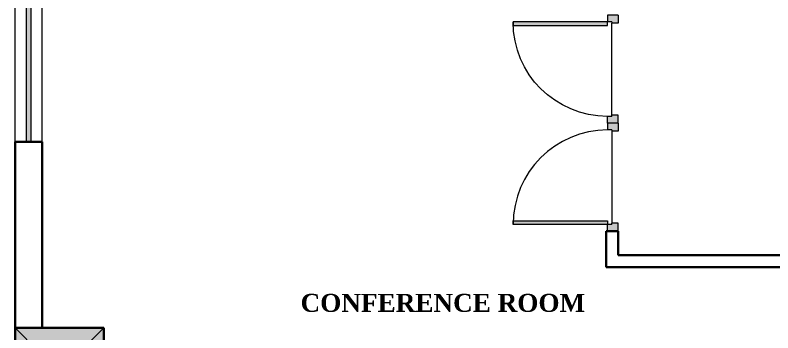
# Model space of a CAD drawing. Header units: inches. Extents: x 327481 to 195042051, y -335014 to 44773228.
# Drawn here: x 369524.4 to 369777.1, y -316904 to -316798.2 of the extents above; entities that cross this region are included whole.
import ezdxf

# ---------------------------------------------------------------- set-up
doc = ezdxf.new("R2010")
doc.units = ezdxf.units.IN
doc.header["$MEASUREMENT"] = 0
doc.layers.add('center', color=146, linetype='Continuous')
for name, color, linetype, lineweight in [('column 1', 146, 'Continuous', 30), ('DOOR', 47, 'Continuous', 9), ('furniture', 251, 'Continuous', 13), ('GLASS', 140, 'Continuous', 5), ('TEXT', 7, 'Continuous', 0), ('WALL', 12, 'Continuous', 30)]:
    doc.layers.add(name, color=color, linetype=linetype, lineweight=lineweight)
doc.styles.get("Standard").update_dxf_attribs({"font": 'times.ttf', "height": 12})

# ---------------------------------------------------------------- blocks, each defined once
blk = doc.blocks.new('COLUMN1')
at = {"layer": 'column 1'}
h = blk.add_hatch(color=256, dxfattribs=at)
h.paths.add_polyline_path([(1, 1), (0, 1), (0.5, 0.5)])
h.paths.add_polyline_path([(1, 1), (0.5, 0.5), (1, 0)])
h.paths.add_polyline_path([(0.5, 0.5), (0, 0), (1, 0)])
h.paths.add_polyline_path([(0.5, 0.5), (0, 1), (0, 0)])
at = {"layer": 'column 1', "lineweight": 0, "ltscale": 0.3}
for p, q in [((0, 1), (1, 0)), ((0, 0), (1, 1))]:
    blk.add_line(p, q, dxfattribs=at)
at = {"layer": 'column 1', "ltscale": 0.3}
for p, q in [((1, 1), (0, 1)), ((0, 1), (0, 0)), ((1, 0), (1, 1)), ((0, 0), (1, 0))]:
    blk.add_line(p, q, dxfattribs=at)
blk = doc.blocks.new('RTU')
at = {"layer": 'DOOR'}
for points in [[(2799510.7, -182811.3), (2799510.7, -182874.3), (2799550.7, -182874.3), (2799550.7, -182886.3), (2799610.7, -182886.3), (2799610.7, -182811.3)], [(2798637.3, -183716.3, 0.009156), (2798636.7, -183748.3), (2799510.7, -183748.3), (2799510.7, -183716.3)], [(2799610.7, -183811.3), (2799610.7, -183736.3), (2799550.7, -183736.3), (2799550.7, -183748.3), (2799510.7, -183748.3), (2799510.7, -183811.3)]]:
    blk.add_hatch(color=256, dxfattribs=at).paths.add_polyline_path(points)
at = {"layer": 'DOOR', "ltscale": 300}
for p, q in [((2799510.7, -182811.3), (2799510.7, -182874.3)), ((2799610.7, -182811.3), (2799510.7, -182811.3)), ((2799610.7, -182811.3), (2799610.7, -182886.3)), ((2799550.7, -182874.3), (2799510.7, -182874.3)), ((2799550.7, -182874.3), (2799550.7, -182886.3)), ((2799610.7, -182886.3), (2799550.7, -182886.3)), ((2799550.7, -182886.3), (2799550.7, -183736.3)), ((2798636.7, -183748.3), (2798636.7, -183716.3)), ((2798636.7, -183716.3), (2799510.7, -183716.3)), ((2799510.7, -183716.3), (2799510.7, -183748.3)), ((2799510.7, -183748.3), (2798636.7, -183748.3)), ((2799510.7, -183811.3), (2799510.7, -183748.3)), ((2799550.7, -183748.3), (2799510.7, -183748.3)), ((2799610.7, -183736.3), (2799550.7, -183736.3)), ((2799550.7, -183748.3), (2799550.7, -183736.3)), ((2799610.7, -183811.3), (2799610.7, -183736.3)), ((2799610.7, -183811.3), (2799510.7, -183811.3))]:
    blk.add_line(p, q, dxfattribs=at)
blk.add_arc((2799510.7, -183748.3), 874, 90, 180, dxfattribs=at)

msp = doc.modelspace()

# ---------------------------------------------------------------- hatches: boundary and pattern name
at = {"layer": 'GLASS'}
msp.add_hatch(color=256, dxfattribs=at).paths.add_polyline_path([(369528.192, -316840.373), (369529.692, -316840.373), (369529.692, -316676.373), (369528.192, -316676.373)])

# ---------------------------------------------------------------- linework, layer by layer
at = {"layer": 'furniture'}
for p, q in [((369524.412, -316840.373), (369524.412, -316676.373)), ((369533.472, -316840.373), (369533.472, -316676.373))]:
    msp.add_line(p, q, dxfattribs=at)
at = {"layer": 'GLASS'}
msp.add_lwpolyline([(369528.192, -316676.373), (369529.692, -316676.373), (369529.692, -316840.373), (369528.192, -316840.373)], close=True, dxfattribs=at)
at = {"layer": 'WALL'}
for p, q in [((369524.412, -316840.373), (369524.412, -316902.373)), ((369533.412, -316840.373), (369524.412, -316840.373)), ((369533.412, -316840.373), (369533.412, -316902.373)), ((369721.511, -316870.161), (369721.511, -316882.091)), ((369725.511, -316870.161), (369721.511, -316870.161)), ((369725.511, -316870.161), (369725.511, -316878.091)), ((369725.511, -316878.091), (369932.306, -316878.091)), ((369721.511, -316882.091), (369784.306, -316882.091)), ((369533.412, -316902.373), (369524.412, -316902.373))]:
    msp.add_line(p, q, dxfattribs=at)

# ---------------------------------------------------------------- block references
at = {"layer": 'center', "xscale": 29.5434782608645, "yscale": 29.5434782608645, "zscale": 39.3913043478359, "rotation": 90}
msp.add_blockref('COLUMN1', (369553.956, -316931.917), dxfattribs=at)
at = {"layer": 'DOOR', "xscale": -0.03599999996367842, "yscale": 0.03599999996367842, "zscale": 0.03599999995395007, "rotation": 180}
msp.add_blockref('RTU', (268939.526, -323415.367), dxfattribs=at)
at = {"layer": 'DOOR', "xscale": 0.03599999996367842, "yscale": 0.03599999996367842, "zscale": 0.03599999996367842}
msp.add_blockref('RTU', (268939.526, -310252.954), dxfattribs=at)

# ---------------------------------------------------------------- texts
at = {"layer": 'TEXT', "color": 0, "insert": (369544.282, -316871.036), "char_height": 12, "width": 240.02389, "attachment_point": 1}
msp.add_mtext('\\P{\\fTimes New Roman|b1|i0|c0|p18;\\H0.5x;\\W8.3097;    \\W1;CONFERENCE ROOM}', dxfattribs=at)

doc.saveas('drawing.dxf')
